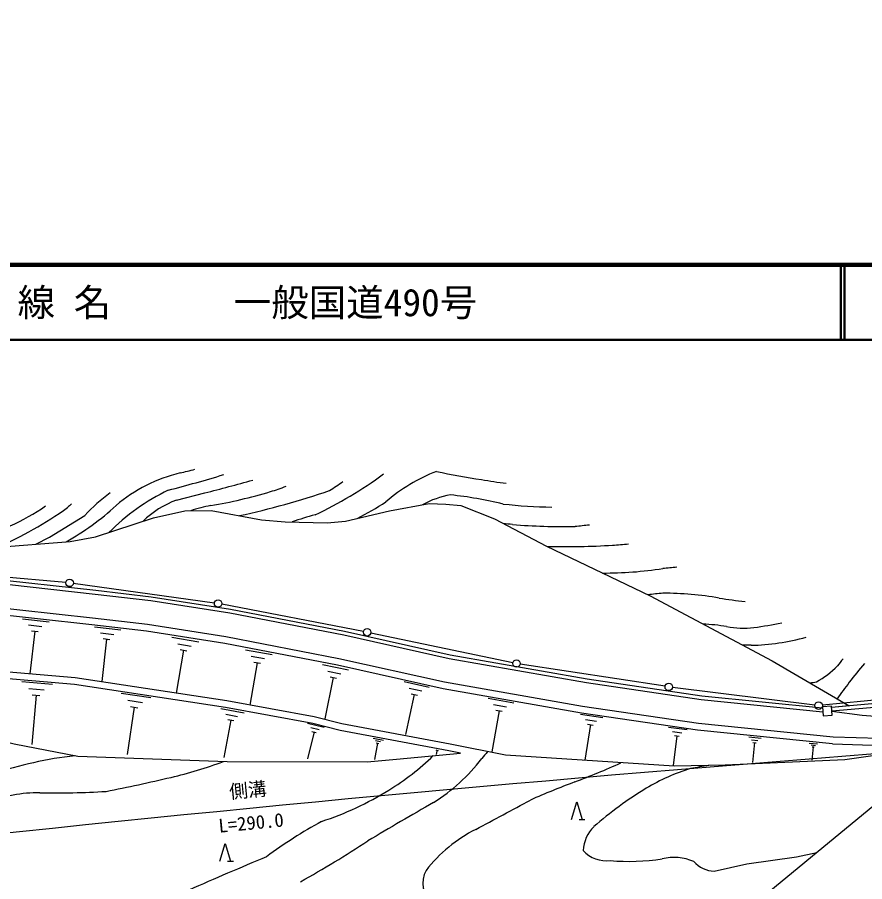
# Model space of a CAD drawing. Units: millimetres, scale not verified. Extents: x 40000 to 680000, y 20000 to 413049.
# Drawn here: x 187836 to 300934, y 297712 to 413049 of the extents above; entities that cross this region are included whole.
import ezdxf
from ezdxf.enums import TextEntityAlignment as Align

# ---------------------------------------------------------------- set-up
doc = ezdxf.new("R2010")
doc.units = ezdxf.units.MM
doc.header["$LTSCALE"] = 1000
for name, color, linetype, lineweight in [('M-BGD', 7, 'Continuous', 25), ('M-TTL', 2, 'Continuous', 140), ('M-TTL-LINE', 7, 'Continuous', 50)]:
    doc.layers.add(name, color=color, linetype=linetype, lineweight=lineweight)
doc.layers.add('M-TTL-TXT', color=7, linetype='Continuous')
doc.styles.add('@ＭＳ ゴシック', font='')
doc.styles.add('ＭＳ ゴシック', font='')
doc.styles.get('@ＭＳ ゴシック').set_extended_font_data('@MS Gothic')
doc.styles.get('ＭＳ ゴシック').set_extended_font_data('MS Gothic')

msp = doc.modelspace()

# ---------------------------------------------------------------- linework, layer by layer
at = {"layer": 'M-BGD'}
for p, q in [((209099, 348637), (212869, 349593)), ((192133, 343701), (196855, 346595)), ((190302, 342741), (192133, 343701)), ((194321, 337625), (176016, 339218)), ((214144, 334898), (195314, 337513)), ((234037, 331090), (215130, 334735)), ((188546, 332780), (192104, 332380)), ((189355, 331968), (191134, 331768)), ((190165, 331157), (189525, 325464)), ((189720, 331207), (190609, 331107)), ((198136, 331702), (201667, 331305)), ((198939, 330897), (200705, 330698)), ((199743, 330091), (199108, 324442)), ((199301, 330141), (200184, 330042)), ((208468, 330341), (212060, 329725)), ((253978, 326935), (235018, 330893)), ((209243, 329468), (211039, 329161)), ((210018, 328596), (209033, 322848)), ((209569, 328673), (210467, 328519)), ((218307, 328655), (221848, 328049)), ((219071, 327795), (220841, 327492)), ((219835, 326935), (218864, 321269)), ((219392, 327011), (220277, 326860)), ((228583, 326691), (232018, 325977)), ((274290, 323781), (254961, 326756)), ((229299, 325825), (231016, 325468)), ((188426, 324415), (192532, 324064)), ((230015, 324960), (228872, 319464)), ((229585, 325049), (230444, 324870)), ((239448, 324403), (242794, 323656)), ((189382, 323507), (191435, 323331)), ((240135, 323547), (241808, 323174)), ((294286, 321269), (275281, 323643)), ((313700, 323053), (295280, 321256)), ((190338, 322598), (189777, 316028)), ((189825, 322641), (190852, 322554)), ((201715, 322867), (205651, 322271)), ((202580, 321931), (204548, 321633)), ((240822, 322691), (239626, 317338)), ((240404, 322785), (241240, 322598)), ((250669, 322187), (254086, 321588)), ((203444, 320995), (202492, 314698)), ((202953, 321069), (203936, 320920)), ((215008, 320814), (218128, 320237)), ((251404, 321354), (253112, 321055)), ((215673, 320046), (217233, 319757)), ((252138, 320521), (251181, 315054)), ((251711, 320596), (252565, 320446)), ((263023, 320084), (265992, 319626)), ((216337, 319277), (215414, 314285)), ((215947, 319349), (216727, 319205)), ((226547, 318870), (228785, 318319)), ((264324, 318668), (263591, 313917)), ((263673, 319376), (265158, 319147)), ((263953, 318725), (264695, 318610)), ((227445, 317699), (226563, 314119)), ((226996, 318285), (228115, 318009)), ((227165, 317768), (227725, 317631)), ((274744, 318326), (277229, 318017)), ((275303, 317752), (276546, 317597)), ((275552, 317216), (276173, 317139)), ((235334, 316873), (236705, 316614)), ((235916, 316195), (235503, 314001)), ((235625, 316534), (236311, 316405)), ((235745, 316227), (236088, 316163)), ((275863, 317177), (275368, 313202)), ((285457, 317024), (287121, 316857)), ((285839, 316650), (286671, 316566)), ((286221, 316275), (285953, 313613)), ((286013, 316296), (286429, 316254)), ((293538, 316209), (294654, 316096)), ((243705, 315288), (244000, 315232)), ((243830, 315142), (243740, 314671)), ((243767, 315215), (243915, 315187)), ((243793, 315149), (243867, 315135)), ((293795, 315957), (294353, 315901)), ((294051, 315706), (293871, 313920)), ((293912, 315720), (294191, 315692)), ((262810, 305996), (263597, 305996)), ((215912, 300439), (216700, 300439))]:
    msp.add_line(p, q, dxfattribs=at)
for points in [[(184671, 342291), (194884, 343108), (198296, 343710), (206025, 346258), (210186, 347191), (213715, 347256), (220447, 346003), (223603, 345741), (229209, 345599), (231623, 345815), (237527, 347181), (242788, 348154), (245036, 348108), (247011, 347922), (251507, 346130), (258472, 342494), (272287, 335841), (288604, 327187), (298872, 321173), (296501, 320963), (296483, 321147), (295289, 321028), (295306, 320855), (279189, 322481), (263872, 324747), (245593, 327949), (231513, 331093), (216311, 334035), (205721, 335679), (198297, 336550), (183644, 338161)], [(184671, 342291), (194884, 343108), (198296, 343710), (206025, 346258), (210186, 347191), (213715, 347256), (220447, 346003), (223603, 345741), (229209, 345599), (231623, 345815), (237527, 347181), (242788, 348154), (245036, 348108), (247011, 347922), (251507, 346130), (258472, 342494), (272287, 335841), (288604, 327187), (298872, 321173)], [(295306, 320855), (279189, 322481), (263872, 324747), (245593, 327949), (231513, 331093), (216311, 334035), (205721, 335679), (198297, 336550), (183644, 338161), (176224, 338726), (165274, 339309), (157433, 339381), (155743, 339421), (150143, 346793), (140072, 346324), (140519, 334909)], [(295326, 320350), (279127, 321985), (263793, 324254), (245495, 327459), (231411, 330604), (216225, 333542), (205654, 335184), (198240, 336053), (183598, 337663), (176191, 338227), (165258, 338809), (157425, 338881), (155491, 338927), (149904, 346281), (140092, 345825)], [(395853, 340125), (393347, 346583), (376159, 342009), (372137, 338934), (343392, 331005), (333778, 328433), (326586, 325820), (325226, 325481), (318694, 323686), (312185, 322471), (306272, 321827), (296488, 320962)], [(395365, 339999), (393043, 345984), (376383, 341551), (372363, 338478), (343523, 330522), (333928, 327956), (326733, 325341), (325352, 324997), (318807, 323198), (312258, 321976), (306321, 321329), (296537, 320464)], [(325285, 318541), (321418, 318067), (316803, 317444), (310359, 316885), (305930, 316718), (296704, 316995), (278732, 318809), (263282, 321094), (244870, 324319), (230758, 327471), (215676, 330389), (205222, 332012), (197879, 332874), (183301, 334476), (175985, 335034), (165159, 335610), (157372, 335682), (147794, 335908), (140483, 335808)], [(296641, 316097), (278621, 317915), (263139, 320206), (244694, 323437), (230574, 326590), (215521, 329503), (205100, 331120), (197777, 331979), (183218, 333580), (175927, 334136), (165131, 334710), (157358, 334782), (147790, 335008)], [(147790, 335008), (158145, 327423), (157178, 326355), (159975, 324105), (173069, 319793), (187424, 316130), (195896, 314451), (215858, 313733), (234512, 313727), (238438, 314077), (246967, 314873), (245435, 315177), (230939, 317908), (227282, 318809), (215638, 320963), (195469, 324014), (175753, 325700), (165001, 326307), (157353, 326547)], [(315032, 316387), (298284, 313993), (282297, 313249), (275494, 313107), (252980, 314597), (245606, 316060), (231130, 318788), (227472, 319689), (215787, 321851), (195575, 324908), (175816, 326598), (165040, 327206), (158145, 327423)], [(296537, 320464), (300588, 319938), (302331, 319819), (316450, 320625), (320872, 321223), (326850, 322486)], [(296641, 316097), (305946, 315818), (310415, 315987), (316902, 316549), (318505, 316766)], [(308326, 312952), (277555, 287618), (300994, 290048)], [(261786, 305996), (262495, 308359), (263204, 305996)], [(214889, 300439), (215597, 302801), (216306, 300439)], [(280848, 299105), (285219, 300116), (291827, 301048), (294524, 301589)]]:
    msp.add_lwpolyline(points, dxfattribs=at)
msp.add_lwpolyline([(295408, 319833), (296602, 319953), (296483, 321147), (295289, 321028)], close=True, dxfattribs=at)
for centre in [(194819, 337581), (214639, 334830), (234528, 330996), (254467, 326832), (274785, 323705), (294782, 321207)]:
    msp.add_circle(centre, 500, dxfattribs=at)
for centre, radius, start, end in [((173770, 373645), 39404, 311.84445, 311.84445), ((214527, 331943), 20909, 103.73961, 130.22734), ((159725, 535576), 191801, 284.57393, 286.87151), ((196328, 409222), 58485, 283.07628, 285.06893), ((204639, 395413), 53882, 295.19836, 306.52533), ((252020, 331224), 22781, 111.21798, 131.11933), ((258587, 417732), 66930, 257.21479, 262.45442), ((160794, 556327), 213191, 284.13818, 285.91726), ((215542, 372333), 26422, 301.92024, 306.56237), ((257833, 393366), 42747, 259.16623, 263.62246), ((217397, 327075), 28337, 127.33495, 136.46131), ((220179, 324461), 28251, 115.56622, 135.421), ((202127, 414717), 67814, 279.79791, 286.70626), ((194821, 451180), 107050, 282.22052, 288.909), ((213241, 377685), 29151, 286.70626, 291.05376), ((213433, 336802), 12604, 110.11475, 134.53136), ((213478, 384897), 43452, 297.00154, 302.83476), ((247529, 338129), 11345, 99.54397, 119.57525), ((240504, 298462), 51113, 76.23476, 84.22396), ((174021, 373402), 31014, 284.50312, 304.56407), ((164414, 390089), 52067, 293.46536, 305.35653), ((177085, 373914), 35346, 299.21622, 312.62722), ((213797, 328613), 27059, 133.81716, 135.36307), ((216649, 330624), 17524, 99.79791, 108.8687), ((260159, 415983), 68288, 263.70062, 269.17809), ((236411, 312751), 35039, 104.5987, 109.80516), ((241754, 244492), 101606, 83.10989, 83.81518), ((261310, 444601), 99509, 265.75492, 270.56562), ((287396, 106677), 239737, 95.55439, 96.01076), ((261044, 449479), 107052, 268.66586, 273.34659), ((253217, 532042), 189955, 274.24953, 274.88876), ((266122, 391084), 52186, 269.79611, 278.66451), ((281755, 266659), 73248, 94.61639, 96.08979), ((291967, 167731), 169435, 96.08386, 96.77126), ((273652, 288073), 48139, 80.58533, 89.5741), ((290060, 387029), 52168, 260.58533, 264.40002), ((279021, 387019), 55840, 277.32041, 281.19975), ((277699, 302024), 30118, 80.81327, 86.86317), ((284696, 342848), 11306, 258.84088, 277.32041), ((285194, 358798), 29541, 271.10559, 285.55475), ((283647, 249967), 79323, 88.47027, 89.27561), ((288746, 334833), 11936, 298.77256, 315.73797), ((792852, -60012), 628467, 141.93699, 142.0472), ((343698, 290264), 56297, 139.49753, 142.77981), ((291019, 344404), 20332, 277.38724, 279.83364), ((368291, 271583), 87180, 142.77981, 144.57095), ((611414, -3713397), 4040000, 93.57541, 97.57694), ((274270, 294527), 31337, 139.04115, 141.27437), ((201561, 261325), 53533, 96.44576, 108.49406), ((195085, 368244), 58144, 283.18865, 290.41064), ((220447, 338068), 32843, 301.09923, 314.23463), ((229902, 329532), 25180, 302.41948, 322.28979), ((227436, 403859), 99144, 290.5419, 294.40779), ((285753, 286909), 27138, 107.28861, 120.97016), ((292011, 229567), 84477, 98.08988, 99.7617), ((150318, 559281), 254356, 281.18997, 283.18865), ((299569, 211361), 106425, 110.5419, 113.97462), ((190537, 292974), 16604, 88.91464, 113.61806), ((192948, 420255), 110699, 268.91464, 273.48563), ((215900, 344325), 40555, 288.02439, 302.03304), ((298425, 266293), 51337, 121.25645, 130.96832), ((541468, -212422), 599976, 119.78838, 120.75925), ((-46132, 864332), 632703, 297.80747, 298.55741), ((261591, 246111), 68239, 119.05687, 126.38492), ((258097, 286941), 19936, 117.0677, 141.97736), ((268094, 301708), 4720, 134.82358, 178.07181), ((152170, 429233), 150648, 299.18627, 303.18286), ((500604, -366047), 723276, 112.73229, 113.62666), ((266435, 304601), 4102, 221.79845, 277.37646), ((269514, 330034), 29612, 265.0539, 278.5539), ((275509, 294488), 6462, 66.20141, 104.24292), ((281106, 303175), 4079, 222.86369, 266.37571), ((245322, 297555), 3371, 150.38691, 232.51166)]:
    msp.add_arc(centre, radius, start, end, dxfattribs=at)
at = {"layer": 'M-TTL'}
msp.add_line((680000, 380000), (40000, 380000), dxfattribs=at)
at = {"layer": 'M-TTL-LINE'}
for p, q in [((297750, 380000), (297750, 370000)), ((298250, 380000), (298250, 370000)), ((40000, 370000), (680000, 370000))]:
    msp.add_line(p, q, dxfattribs=at)

# ---------------------------------------------------------------- texts
at = {"layer": 'M-BGD', "style": 'ＭＳ ゴシック'}
msp.add_text('側溝', height=1833, rotation=5.544, dxfattribs=at).set_placement((218754, 308480), align=Align.BOTTOM_CENTER)
at = {"layer": 'M-BGD', "style": '@ＭＳ ゴシック'}
msp.add_text('L=290.0', height=1833, rotation=5.544, dxfattribs=at).set_placement((218947, 306490), align=Align.TOP_CENTER)
at = {"layer": 'M-TTL-TXT', "style": 'ＭＳ ゴシック'}
for s, p in [('路 線 名', (180380, 375000)), ('一般国道490号', (216734, 375000))]:
    msp.add_text(s, height=3666, dxfattribs=at).set_placement(p, align=Align.MIDDLE_LEFT)

doc.saveas('drawing.dxf')
